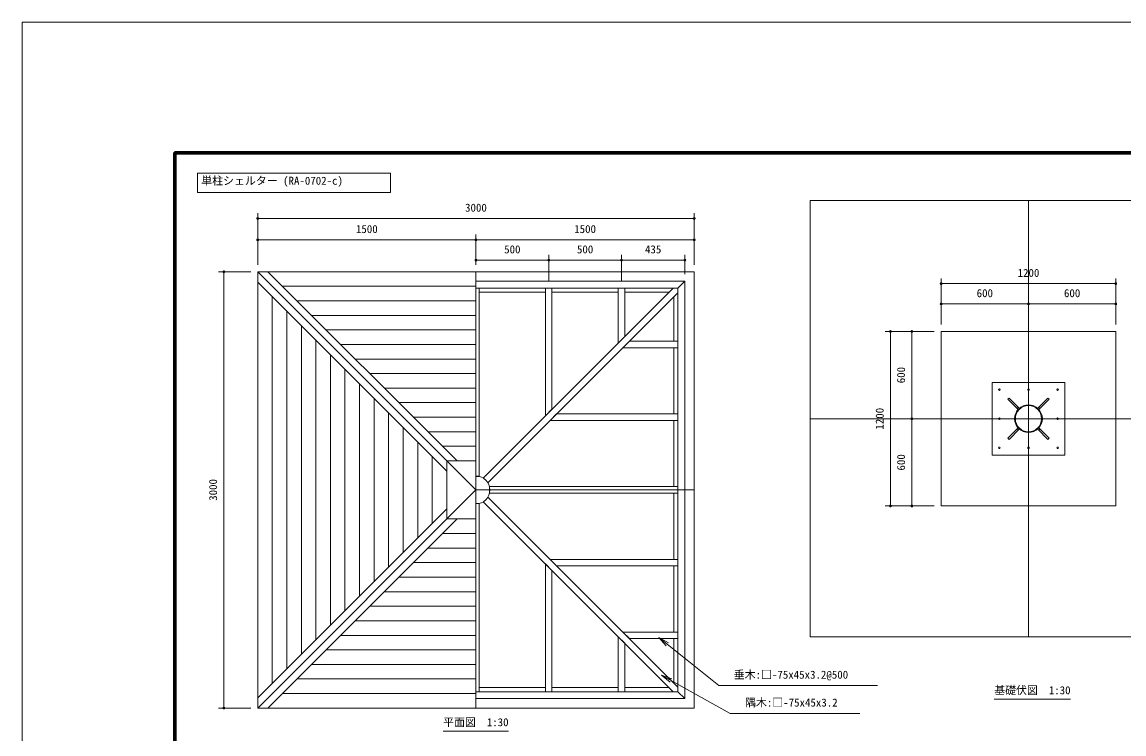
# Model space of a CAD drawing. Units: millimetres at full size, sheet at 1:30. Extents: x -600 to 13200, y -450 to 9360.
# Drawn here: x -600 to 6972, y 4465 to 9360 of the extents above; entities that cross this region are included whole.
import ezdxf
from ezdxf.enums import TextEntityAlignment as Align

# ---------------------------------------------------------------- set-up
doc = ezdxf.new("R2010")
doc.units = ezdxf.units.MM
doc.header["$LTSCALE"] = 30
for name, color, linetype, lineweight in [('D-STR', 1, 'Continuous', 13), ('D-STR-DIM', 7, 'Continuous', 13), ('D-STR-HTXT', 7, 'Continuous', 13), ('D-STR-TXT', 7, 'Continuous', 13), ('D-TTL', 7, 'Continuous', 70), ('D-TTL-FRAM', 7, 'Continuous', 13), ('V-nasSTD', 5, 'Continuous', 13)]:
    doc.layers.add(name, color=color, linetype=linetype, lineweight=lineweight)
doc.styles.add('ＭＳ ゴシック', font='')
doc.styles.get('ＭＳ ゴシック').set_extended_font_data('MS Gothic')

# ---------------------------------------------------------------- blocks, each defined once
blk = doc.blocks.new('filled_dot')
at = {"color": 0, "linetype": 'Continuous', "lineweight": -2, "const_width": 1.25}
blk.add_lwpolyline([(-0.625, 0, 1), (0.625, 0, 1)], format="xyb", close=True, dxfattribs=at)
blk = doc.blocks.new('open_arrow')
at = {"color": 0, "linetype": 'Continuous', "lineweight": -2}
blk.add_lwpolyline([(7.5, 1.25), (0, 0), (7.5, -1.25)], dxfattribs=at)

msp = doc.modelspace()

# ---------------------------------------------------------------- linework, layer by layer
at = {"layer": 'D-STR'}
for p, q in [((6316.04, 5132.21), (6316.04, 8132.21)), ((1019.25, 7642.76), (2519.25, 6142.76)), ((1089.96, 7642.76), (2389.96, 6342.76)), ((2519.25, 4642.76), (2519.25, 7642.76)), ((3954.6, 7578.1), (2519.25, 7578.1)), ((3954.6, 7578.1), (3906.7, 7530.21)), ((3954.6, 4707.41), (3954.6, 7578.1)), ((1019.25, 7572.05), (2319.25, 6272.05)), ((2519.25, 7542.76), (1189.96, 7542.76)), ((3906.7, 7530.21), (2519.25, 7530.21)), ((2541.75, 7501.48), (2996.75, 7501.48)), ((3874.88, 7530.21), (2568.86, 6224.19)), ((3906.7, 7498.39), (2600.68, 6192.37)), ((3041.75, 7501.48), (3496.75, 7501.48)), ((3541.75, 7501.48), (3846.15, 7501.48)), ((3906.7, 4755.3), (3906.7, 7530.21)), ((1119.25, 4813.47), (1119.25, 7472.05)), ((1289.96, 7442.76), (2519.25, 7442.76)), ((3877.97, 7165.26), (3877.97, 7469.66)), ((1219.25, 4913.47), (1219.25, 7372.05)), ((1319.25, 5013.47), (1319.25, 7272.05)), ((2519.25, 7342.76), (1389.96, 7342.76)), ((1489.96, 7242.76), (2519.25, 7242.76)), ((1419.25, 5113.47), (1419.25, 7172.05)), ((2519.25, 7142.76), (1589.96, 7142.76)), ((3877.97, 6665.26), (3877.97, 7120.26)), ((1519.25, 5213.47), (1519.25, 7072.05)), ((1689.96, 7042.76), (2519.25, 7042.76)), ((1619.25, 5313.47), (1619.25, 6972.05)), ((2519.25, 6942.76), (1789.96, 6942.76)), ((1719.25, 5413.47), (1719.25, 6872.05)), ((1889.96, 6842.76), (2519.25, 6842.76)), ((1819.25, 5513.47), (1819.25, 6772.05)), ((2519.25, 6742.76), (1989.96, 6742.76)), ((1919.25, 5613.47), (1919.25, 6672.05)), ((6237.31, 6702.46), (6245.79, 6710.95)), ((6386.29, 6710.95), (6394.78, 6702.46)), ((2089.96, 6642.76), (2519.25, 6642.76)), ((3877.97, 6165.26), (3877.97, 6620.26)), ((4816.04, 6632.21), (7816.04, 6632.21)), ((2019.25, 5713.47), (2019.25, 6572.05)), ((2519.25, 6542.76), (2189.96, 6542.76)), ((6245.79, 6553.48), (6237.31, 6561.96)), ((6394.78, 6561.96), (6386.29, 6553.48)), ((2119.25, 5813.47), (2119.25, 6472.05)), ((2289.96, 6442.76), (2519.25, 6442.76)), ((2219.25, 5913.47), (2219.25, 6372.05)), ((2519.25, 6213.47), (2519.25, 6072.05)), ((2519.25, 6142.76), (1019.25, 4642.76)), ((2519.25, 6142.76), (2572.28, 6142.76)), ((2519.25, 6142.76), (4019.25, 6142.76)), ((3874.88, 4755.3), (2568.86, 6061.33)), ((3906.7, 4787.12), (2600.68, 6093.15)), ((3877.97, 6120.26), (3877.97, 5665.26)), ((2319.25, 6013.47), (1019.25, 4713.47)), ((2389.96, 5942.76), (1089.96, 4642.76)), ((2289.96, 5842.76), (2519.25, 5842.76)), ((2519.25, 5742.76), (2189.96, 5742.76)), ((2089.96, 5642.76), (2519.25, 5642.76)), ((3877.97, 5620.26), (3877.97, 5165.26)), ((2519.25, 5542.76), (1989.96, 5542.76)), ((1889.96, 5442.76), (2519.25, 5442.76)), ((2519.25, 5342.76), (1789.96, 5342.76)), ((1689.96, 5242.76), (2519.25, 5242.76)), ((2519.25, 5142.76), (1589.96, 5142.76)), ((3877.97, 5120.26), (3877.97, 4815.86)), ((1489.96, 5042.76), (2519.25, 5042.76)), ((2519.25, 4942.76), (1389.96, 4942.76)), ((1289.96, 4842.76), (2519.25, 4842.76)), ((2541.75, 4784.04), (2996.75, 4784.04)), ((3041.75, 4784.04), (3496.75, 4784.04)), ((3541.75, 4784.04), (3846.15, 4784.04)), ((2519.25, 4742.76), (1189.96, 4742.76)), ((3906.7, 4755.3), (2519.25, 4755.3)), ((3954.6, 4707.41), (2519.25, 4707.41)), ((3954.6, 4707.41), (3906.7, 4755.3))]:
    msp.add_line(p, q, dxfattribs=at)
for points in [[(6316.04, 8132.21), (4816.04, 8132.21), (4816.04, 5132.21), (6316.04, 5132.21)], [(6316.04, 8132.21), (7816.04, 8132.21), (7816.04, 5132.21), (6316.04, 5132.21)], [(2519.25, 7642.76), (1019.25, 7642.76), (1019.25, 4642.76), (2519.25, 4642.76)], [(2519.25, 7642.76), (4019.25, 7642.76), (4019.25, 4642.76), (2519.25, 4642.76)], [(2519.25, 6235.41), (2541.75, 6235.41), (2541.75, 7530.21), (2519.25, 7530.21)], [(2519.25, 5942.76), (2319.25, 5942.76), (2319.25, 6342.76), (2519.25, 6342.76)], [(2519.25, 6050.1), (2541.75, 6050.1), (2541.75, 4755.3), (2519.25, 4755.3)]]:
    msp.add_lwpolyline(points, dxfattribs=at)
for points in [[(3041.75, 6697.08), (3041.75, 7530.21), (2996.75, 7530.21), (2996.75, 6652.08)], [(3541.75, 7197.08), (3541.75, 7530.21), (3496.75, 7530.21), (3496.75, 7152.08)], [(5716.04, 7232.21), (6916.04, 7232.21), (6916.04, 6032.21), (5716.04, 6032.21)], [(3573.57, 7165.26), (3906.7, 7165.26), (3906.7, 7120.26), (3528.57, 7120.26)], [(6066.04, 6382.21), (6566.04, 6382.21), (6566.04, 6882.21), (6066.04, 6882.21)], [(6244.38, 6695.39), (6173.67, 6766.1), (6182.15, 6774.59), (6252.86, 6703.88)], [(6379.22, 6703.88), (6449.93, 6774.59), (6458.42, 6766.1), (6387.71, 6695.39)], [(3073.57, 6665.26), (3906.7, 6665.26), (3906.7, 6620.26), (3028.57, 6620.26)], [(6252.86, 6560.55), (6182.15, 6489.84), (6173.67, 6498.32), (6244.38, 6569.03)], [(6387.71, 6569.03), (6458.42, 6498.32), (6449.93, 6489.84), (6379.22, 6560.55)], [(2611.91, 6165.26), (3906.7, 6165.26), (3906.7, 6120.26), (2611.91, 6120.26)], [(2611.91, 6120.26), (3906.7, 6120.26), (3906.7, 6165.26), (2611.91, 6165.26)], [(3041.75, 5588.44), (3041.75, 4755.3), (2996.75, 4755.3), (2996.75, 5633.44)], [(3073.57, 5620.26), (3906.7, 5620.26), (3906.7, 5665.26), (3028.57, 5665.26)], [(3573.57, 5120.26), (3906.7, 5120.26), (3906.7, 5165.26), (3528.57, 5165.26)], [(3541.75, 5088.44), (3541.75, 4755.3), (3496.75, 4755.3), (3496.75, 5133.44)]]:
    msp.add_lwpolyline(points, close=True, dxfattribs=at)
for centre, radius in [((6116.04, 6832.21), 5.4), ((6316.04, 6832.21), 5.4), ((6516.04, 6832.21), 5.4), ((6316.04, 6632.21), 95.35), ((6316.04, 6632.21), 90.05), ((6116.04, 6632.21), 5.4), ((6516.04, 6632.21), 5.4), ((6116.04, 6432.21), 5.4), ((6316.04, 6432.21), 5.4), ((6516.04, 6432.21), 5.4)]:
    msp.add_circle(centre, radius, dxfattribs=at)
msp.add_arc((2519.25, 6142.76), 95.35, 270, 90, dxfattribs=at)
at = {"layer": 'D-STR-DIM'}
for p, q in [((1019.25, 7690.76), (1019.25, 8045.29)), ((4019.25, 7690.76), (4019.25, 8045.29)), ((1019.25, 8009.29), (4019.25, 8009.29)), ((1019.25, 7690.76), (1019.25, 7898.3)), ((2519.25, 7690.76), (2519.25, 7898.3)), ((2519.25, 7690.76), (2519.25, 7898.3)), ((4019.25, 7690.76), (4019.25, 7898.3)), ((1019.25, 7862.3), (2519.25, 7862.3)), ((2519.25, 7862.3), (4019.25, 7862.3)), ((2519.25, 7690.76), (2519.25, 7758.76)), ((3019.25, 7578.21), (3019.25, 7758.76)), ((3019.25, 7578.21), (3019.25, 7758.76)), ((3519.25, 7578.21), (3519.25, 7758.76)), ((3519.25, 7578.21), (3519.25, 7758.76)), ((3954.6, 7626.1), (3954.6, 7758.76)), ((2519.25, 7722.76), (3019.25, 7722.76)), ((3019.25, 7722.76), (3519.25, 7722.76)), ((3519.25, 7722.76), (3954.6, 7722.76)), ((971.25, 7642.76), (750.84, 7642.76)), ((786.84, 7642.76), (786.84, 4642.76)), ((5716.04, 7280.21), (5716.04, 7596.94)), ((6916.04, 7280.21), (6916.04, 7596.94)), ((5716.04, 7560.94), (6916.04, 7560.94)), ((5716.04, 7280.21), (5716.04, 7457.48)), ((5716.04, 7421.48), (6316.04, 7421.48)), ((6316.04, 7280.21), (6316.04, 7457.48)), ((6316.04, 7280.21), (6316.04, 7457.48)), ((6316.04, 7421.48), (6916.04, 7421.48)), ((6916.04, 7280.21), (6916.04, 7457.48)), ((5668.04, 7232.21), (5331.44, 7232.21)), ((5367.44, 7232.21), (5367.44, 6032.21)), ((5668.04, 7232.21), (5478.49, 7232.21)), ((5514.49, 7232.21), (5514.49, 6632.21)), ((5668.04, 6632.21), (5478.49, 6632.21)), ((5668.04, 6632.21), (5478.49, 6632.21)), ((5514.49, 6632.21), (5514.49, 6032.21)), ((5668.04, 6032.21), (5331.44, 6032.21)), ((5668.04, 6032.21), (5478.49, 6032.21)), ((971.25, 4642.76), (750.84, 4642.76))]:
    msp.add_line(p, q, dxfattribs=at)
at = {"layer": 'D-STR-HTXT'}
for points in [[(3774.99, 5127.75), (4189.11, 4798.14), (4264.11, 4798.14), (5277.57, 4798.14)], [(3794.31, 4868.7), (4266.57, 4606.47), (4341.57, 4606.47), (5157.05, 4606.47)]]:
    msp.add_lwpolyline(points, dxfattribs=at)
at = {"layer": 'D-STR-TXT'}
for p, q in [((6080.6, 4702.83), (6605.6, 4702.83)), ((2293.7, 4482.95), (2743.7, 4482.95))]:
    msp.add_line(p, q, dxfattribs=at)
at = {"layer": 'D-TTL'}
msp.add_lwpolyline([(450, 450), (450, 8460), (12150, 8460), (12150, 450)], close=True, dxfattribs=at)
at = {"layer": 'D-TTL-FRAM', "color": 2}
msp.add_lwpolyline([(605.94, 8321.73), (1931.82, 8321.73), (1931.82, 8187.93), (605.94, 8187.93)], close=True, dxfattribs=at)
at = {"layer": 'V-nasSTD'}
msp.add_lwpolyline([(-600, -450), (-600, 9360), (13200, 9360), (13200, -450)], close=True, dxfattribs=at)

# ---------------------------------------------------------------- block references
at = {"layer": 'D-STR-DIM', "xscale": 7.5, "yscale": 7.5}
for p in [(1019.25, 8009.29), (1019.25, 7862.3), (2519.25, 7862.3), (2519.25, 7722.76), (3019.25, 7722.76), (3519.25, 7722.76), (5716.04, 7560.94), (5716.04, 7421.48), (6316.04, 7421.48)]:
    msp.add_blockref('filled_dot', p, dxfattribs=at)
for p, rotation in [((4019.25, 8009.29), 180), ((2519.25, 7862.3), 180), ((4019.25, 7862.3), 180), ((3019.25, 7722.76), 180), ((3519.25, 7722.76), 180), ((3954.6, 7722.76), 180), ((786.84, 7642.76), 270), ((6916.04, 7560.94), 180), ((6316.04, 7421.48), 180), ((6916.04, 7421.48), 180), ((5367.44, 7232.21), 270), ((5514.49, 7232.21), 270), ((5514.49, 6632.21), 90), ((5514.49, 6632.21), 270), ((5367.44, 6032.21), 90), ((5514.49, 6032.21), 90), ((786.84, 4642.76), 90)]:
    msp.add_blockref('filled_dot', p, dxfattribs=dict(at, rotation=rotation))
at = {"layer": 'D-STR-HTXT', "xscale": 10, "yscale": 10}
for p, rotation in [((3774.99, 5127.75), 321.5), ((3794.31, 4868.7), 331)]:
    msp.add_blockref('open_arrow', p, dxfattribs=dict(at, rotation=rotation))

# ---------------------------------------------------------------- texts
at = {"layer": 'D-STR-DIM', "style": 'ＭＳ ゴシック'}
for s, p in [('3000', (2519.25, 8110.92)), ('1500', (1769.25, 7963.93)), ('1500', (3269.25, 7963.93)), ('500', (2769.25, 7824.39)), ('500', (3269.25, 7824.39)), ('435', (3736.92, 7824.39)), ('1200', (6316.04, 7662.57)), ('600', (6016.04, 7523.11)), ('600', (6616.04, 7523.11))]:
    msp.add_text(s, height=54.99, dxfattribs=at).set_placement(p, align=Align.TOP_CENTER)
for s, p in [('600', (5412.85, 6932.21)), ('1200', (5265.81, 6632.21)), ('600', (5412.85, 6332.21)), ('3000', (685.2, 6142.76))]:
    msp.add_text(s, height=54.99, rotation=90, dxfattribs=at).set_placement(p, align=Align.TOP_CENTER)
at = {"layer": 'D-STR-HTXT', "style": 'ＭＳ ゴシック'}
for s, p in [('単柱シェルター (RA-0702-c)', (631.38, 8296.25)), ('垂木:□-75x45x3.2@500', (4290.75, 4899.77)), ('隅木:□-75x45x3.2', (4368.2, 4708.1))]:
    msp.add_text(s, height=54.99, dxfattribs=at).set_placement(p, align=Align.TOP_LEFT)
at = {"layer": 'D-STR-TXT', "style": 'ＭＳ ゴシック'}
for s, p in [('基礎伏図\u30001:30', (6080.6, 4792.83)), ('平面図\u30001:30', (2293.7, 4572.95))]:
    msp.add_text(s, height=54.99, dxfattribs=at).set_placement(p, align=Align.TOP_LEFT)

doc.saveas('drawing.dxf')
